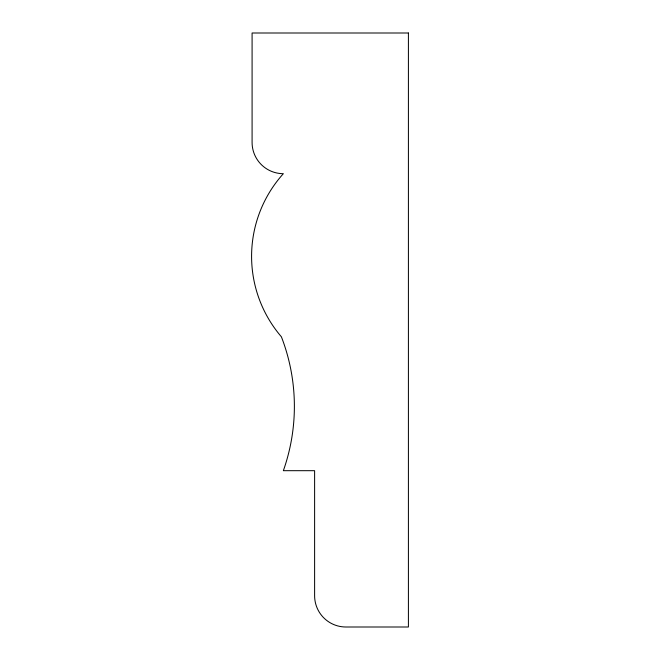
<?xml version="1.0" encoding="UTF-8"?>
<svg xmlns="http://www.w3.org/2000/svg" width="660" height="660" viewBox="0 0 660 660"><rect width="100%" height="100%" fill="white"/><g stroke="black" fill="none" stroke-linecap="round" stroke-linejoin="round"><path stroke-width="0.99" d="M408.408 33L252.087 33L252.087 142.42A31.259 31.259 0 0 0 283.354 173.687A123.461 123.461 0 0 0 281.391 336.798A193.009 193.009 0 0 1 283.354 470.687L314.614 470.687L314.614 595.741A31.259 31.259 0 0 0 345.881 627L408.408 627L408.408 33"/></g></svg>
